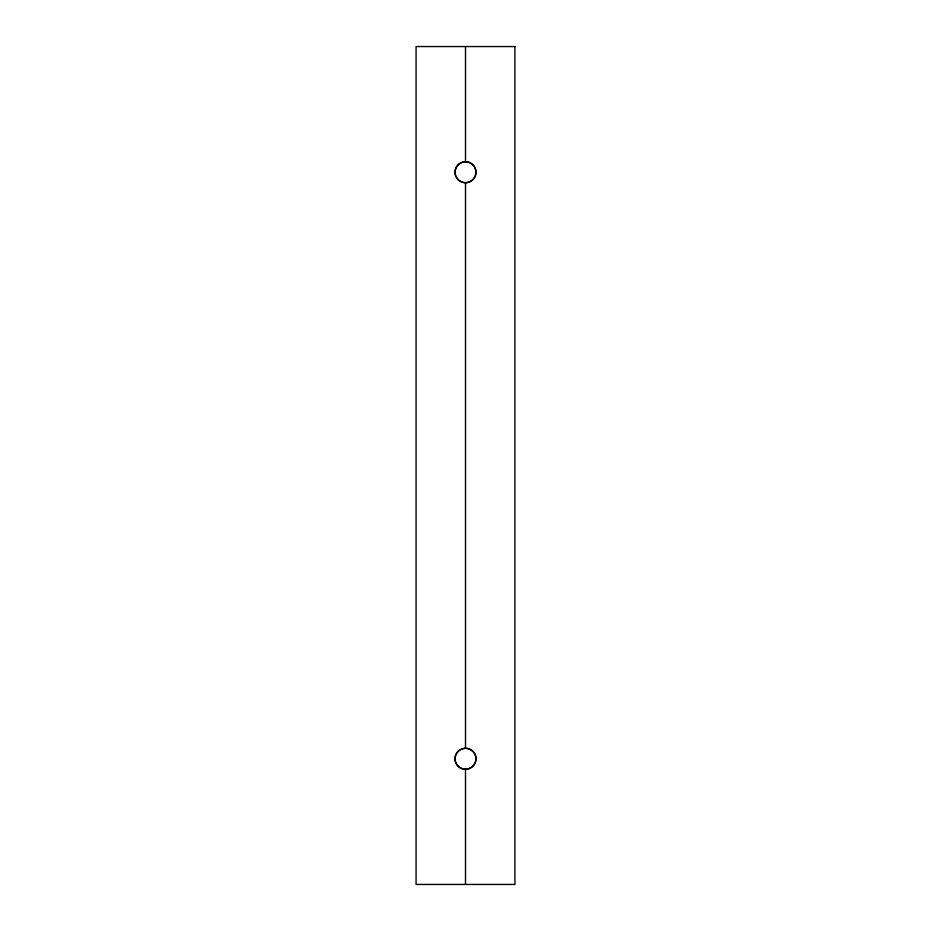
<?xml version="1.0" encoding="UTF-8"?>
<svg xmlns="http://www.w3.org/2000/svg" width="931" height="931" viewBox="0 0 931 931"><rect width="100%" height="100%" fill="white"/><g stroke="black" fill="none" stroke-linecap="round" stroke-linejoin="round"><path stroke-width="1.4" d="M465.5 46.55L465.5 161.761M465.5 182.709A10.613 10.52 -90 0 0 472.901 179.636A10.416 10.334 -90 0 0 472.913 164.822A10.613 10.52 -90 0 0 458.11 164.834A10.416 10.334 -90 0 0 458.087 179.648A10.613 10.52 90 0 0 465.5 182.709L465.5 748.291M465.5 769.239L465.5 884.45M514.924 46.55L416.076 46.55L416.076 884.45L514.924 884.45L514.924 46.55M472.913 766.178A10.416 10.334 -90 0 0 472.913 751.352A10.613 10.52 -90 0 0 458.11 751.364A10.416 10.334 -90 0 0 458.087 766.178A10.613 10.52 -90 0 0 472.901 766.166M460.263 767.831A10.474 10.474 0 0 0 475.974 758.765A10.474 10.474 0 0 0 460.263 749.699A10.474 10.474 0 0 0 460.263 767.831M458.099 179.636A10.474 10.474 0 0 0 475.613 174.947A10.474 10.474 0 0 0 462.788 162.122A10.474 10.474 0 0 0 458.099 179.636"/></g></svg>
